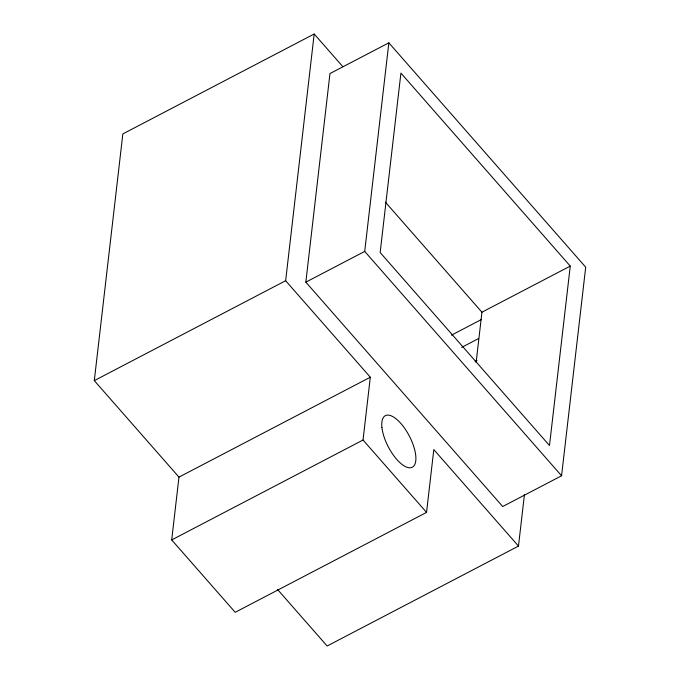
<?xml version="1.0" encoding="UTF-8"?>
<svg xmlns="http://www.w3.org/2000/svg" width="680" height="680" viewBox="0 0 680 680"><rect width="100%" height="100%" fill="white"/><g stroke="black" fill="none" stroke-linecap="round" stroke-linejoin="round"><path stroke-width="1.02" d="M277.457 589.373L327.139 646L518.475 546.091L433.806 449.59L426.547 512.397L235.203 612.298L171.7 539.928L178.968 477.122L94.299 380.63L122.842 133.909L314.185 34L342.873 66.7M426.547 512.397L363.043 440.019L370.311 377.221L285.642 280.721L314.185 34M305.839 282.157L329.97 73.567L388.85 42.831L585.701 267.189L561.569 475.779L502.69 506.523L305.839 282.157L364.709 251.422L388.85 42.831M476.119 362.567L481.942 312.197L385.381 202.147M518.475 546.091L524.458 494.428M570.256 266.093L549.491 445.519L380.154 252.526L400.92 73.091L570.256 266.093L481.942 312.197M94.299 380.63L285.642 280.721M178.968 477.122L370.311 377.221M451.469 335.163L481.593 319.438M461.703 347.361L478.644 338.512M475.108 361.437L476.986 360.451M171.7 539.928L363.043 440.019M364.709 251.422L561.569 475.779M381.922 427.448A29.078 11.823 62.4 0 0 409.317 467.781A29.078 11.823 62.4 0 0 405.203 429.105A29.078 11.823 62.4 0 0 381.922 427.448"/></g></svg>
